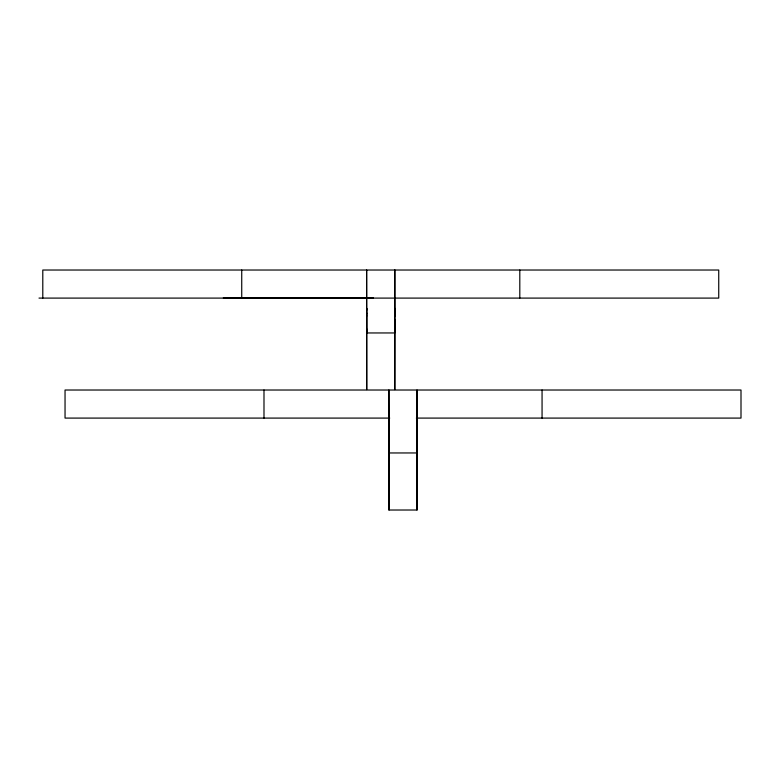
<?xml version="1.0" encoding="UTF-8"?>
<svg xmlns="http://www.w3.org/2000/svg" width="780" height="780" viewBox="0 0 780 780"><rect width="100%" height="100%" fill="white"/><g stroke="black" fill="none" stroke-linecap="round" stroke-linejoin="round"><path stroke-width="1.17" d="M394.67 328.633L394.719 332.953L366.659 332.962L366.619 269.977L366.717 388.898M366.697 314.291L366.668 308.227L366.688 308.792M416.93 448.636L416.969 452.956L388.918 452.965L388.879 389.981L388.957 418.09M417.017 510.023L417.017 389.99L417.027 510.013L388.947 510.023L388.957 432.939M388.908 432.432L388.918 428.22L388.918 436.205M388.957 510.013L389.035 418.129L389.025 422.799L389.025 422.175M394.846 298.126L394.787 388.898M417.027 433.397L417.017 436.244M366.659 310.294L366.659 309.007M366.697 315.529L366.707 389.59M394.729 309.007L394.729 310.294M394.768 316.241L394.738 308.227L394.768 309.036M416.988 430.297L416.988 429.283M416.988 436.205L416.988 428.776M394.777 389.59L394.826 270.036M271.567 297.921L223.324 297.872L373.357 297.814L270.553 297.931L271.128 297.921M39 298.096L718.741 298.096L718.741 270.026L42.793 270.026L42.793 298.096M389.727 418.09L65.042 418.09L65.042 390.019L741 390.019L741 418.09L416.354 418.09M366.649 332.953L366.6 328.633M388.898 452.956L388.859 448.636M416.998 429.019L416.998 429.604M394.729 315.49L394.729 316.202M389.015 418.109L389.015 421.415M366.659 316.202L366.659 312.897M542.061 390.019L542.061 418.09M519.802 270.026L519.802 298.096M417.017 439.403L417.017 448.783M394.777 270.026L394.777 298.096M394.768 319.4L394.768 328.79M263.991 390.019L263.991 418.09M241.732 270.026L241.732 298.096M417.105 418.129L417.095 422.799L417.085 418.109"/></g></svg>
